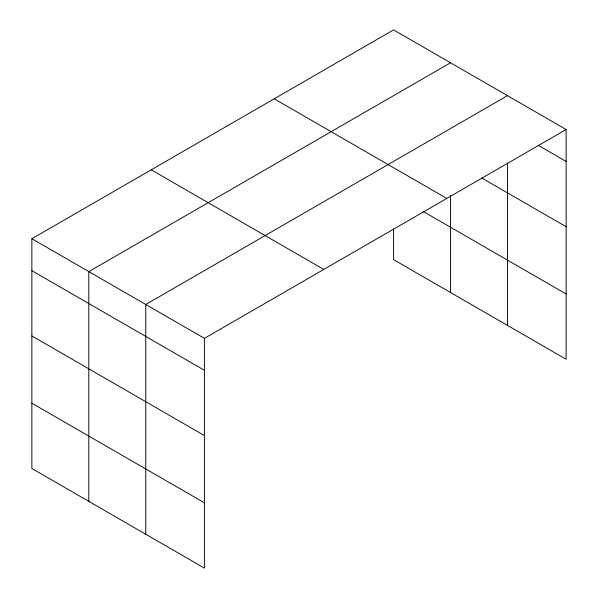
<?xml version="1.0" encoding="UTF-8"?>
<svg xmlns="http://www.w3.org/2000/svg" width="598" height="598" viewBox="0 0 598 598"><rect width="100%" height="100%" fill="white"/><g stroke="black" fill="none" stroke-linecap="round" stroke-linejoin="round"><path stroke-width="0.9" d="M566.134 129.519L393.589 29.9L31.866 238.737L31.866 468.481L204.411 568.1L204.411 338.356L566.134 129.519L566.134 359.263L393.589 259.644L393.589 228.87M450.533 62.775L88.803 271.612L88.803 501.356M507.47 95.65L145.748 304.487L145.748 534.231M538.006 145.209L566.134 161.453M481.809 178.04L566.134 226.732M274.22 98.82L446.766 198.431M423.264 211.498L566.134 293.984M151.234 169.825L323.78 269.436M31.866 238.737L204.411 338.356M31.866 270.677L204.411 370.289M31.866 335.949L204.411 435.568M31.866 403.209L204.411 502.821M507.47 163.015L507.47 325.387M450.533 195.479L450.533 292.519"/></g></svg>
